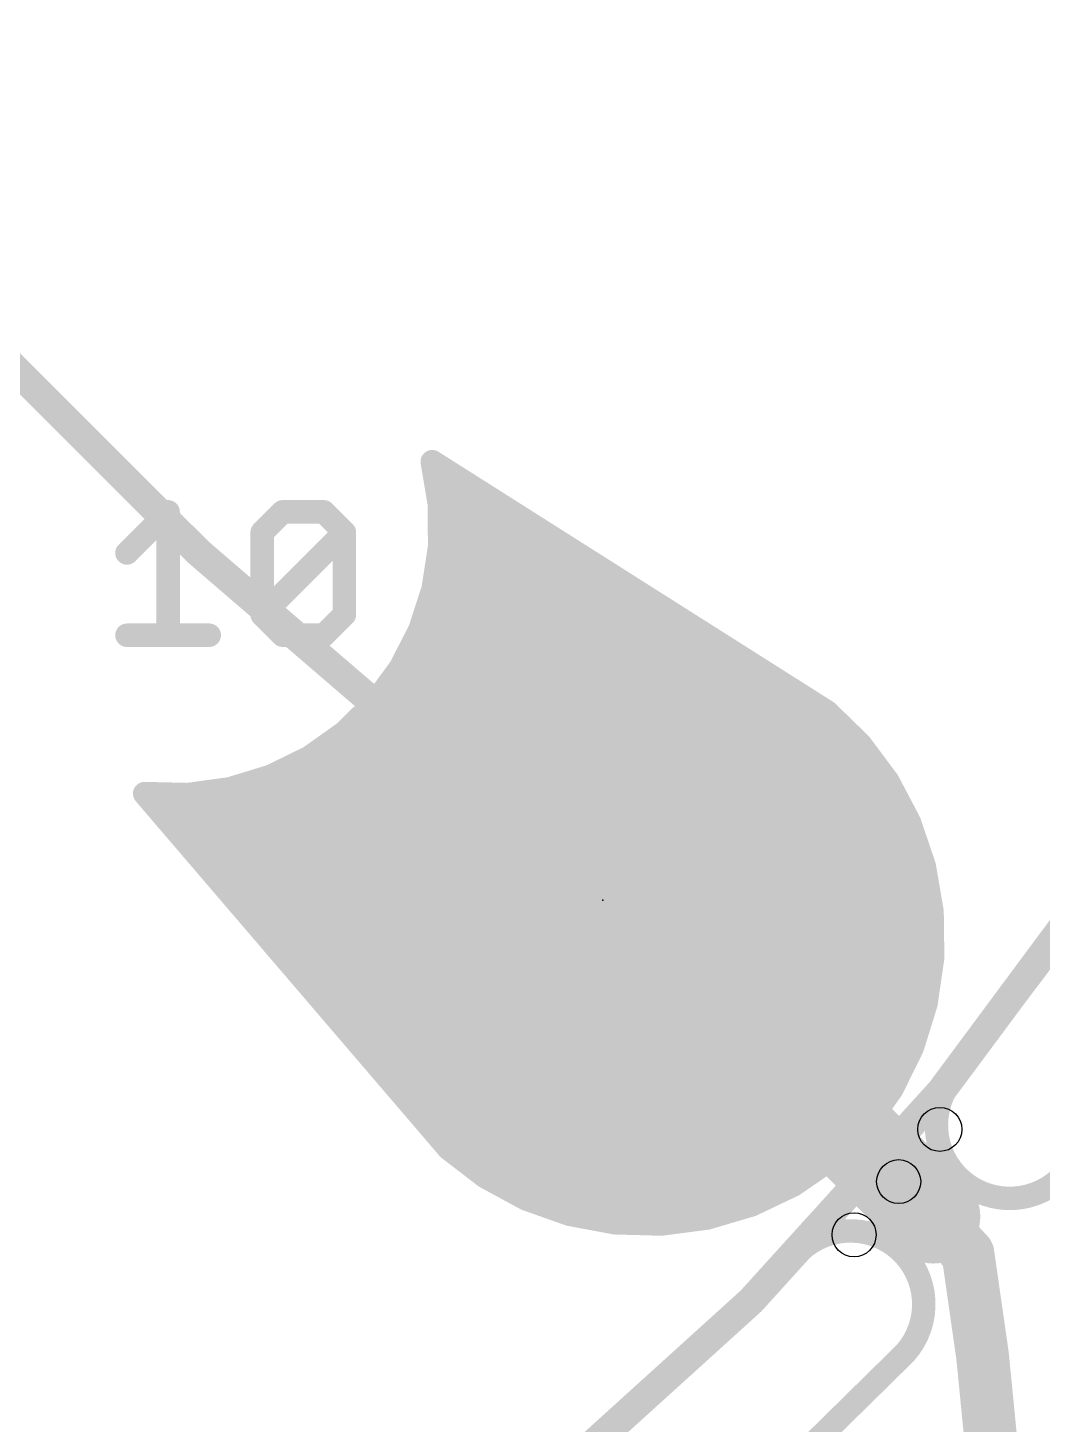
# Model space of a CAD drawing. Extents: x 0 to 107, y -24 to 80.
# Drawn here: x 41.9 to 50.68, y 35.86 to 47.95 of the extents above; entities that cross this region are included whole.
import ezdxf

# ---------------------------------------------------------------- set-up
doc = ezdxf.new("R2010")
doc.units = 0
for name, color, linetype in [('1', 12, 'CONTINUOUS'), ('16', 132, 'CONTINUOUS'), ('17', 110, 'CONTINUOUS'), ('20', 53, 'CONTINUOUS'), ('21', 53, 'CONTINUOUS'), ('23', 53, 'CONTINUOUS')]:
    doc.layers.add(name, color=color, linetype=linetype)

# ---------------------------------------------------------------- blocks, each defined once
blk = doc.blocks.new('ROUNDP')
at = {"const_width": 0.5}
blk.add_lwpolyline([(0, -0.25, 1), (0, 0.25, 1), (0, -0.25)], format="xyb", dxfattribs=at)

msp = doc.modelspace()

# ---------------------------------------------------------------- linework, layer by layer
at = {"layer": '1'}
for points, const_width in [([(43.3801, 43.4101), (35.6801, 51.1101)], 0.254), ([(45.4029, 44.1933), (45.4645, 43.8276)], 0.2032), ([(48.8192, 42.0278), (45.4029, 44.1933)], 0.2032), ([(45.4196, 44.0944), (45.5589, 44.0944)], 0.2032), ([(45.4538, 43.8912), (45.8795, 43.8912)], 0.2032), ([(45.4645, 43.8276), (45.467, 43.4569)], 0.2032), ([(45.4654, 43.688), (46.2001, 43.688)], 0.2032), ([(46.8573, 40.4197), (43.3801, 43.4101)], 0.254), ([(45.467, 43.4569), (45.4103, 43.0904)], 0.2032), ([(45.4668, 43.4848), (46.5207, 43.4848)], 0.2032), ([(45.4399, 43.2816), (46.8412, 43.2816)], 0.2032), ([(45.4103, 43.0904), (45.296, 42.7377)], 0.2032), ([(45.4064, 43.0784), (47.1618, 43.0784)], 0.2032), ([(45.3405, 42.8752), (47.4824, 42.8752)], 0.2032), ([(45.296, 42.7377), (45.1268, 42.4077)], 0.2032), ([(45.2623, 42.672), (47.8029, 42.672)], 0.2032), ([(45.1581, 42.4688), (48.1235, 42.4688)], 0.2032), ([(45.1268, 42.4077), (44.9072, 42.109)], 0.2032), ([(45.0224, 42.2656), (48.4441, 42.2656)], 0.2032), ([(44.9072, 42.109), (44.6428, 41.849)], 0.2032), ([(44.8599, 42.0624), (48.7647, 42.0624)], 0.2032), ([(49.1057, 41.7484), (48.8192, 42.0278)], 0.2032), ([(44.6428, 41.849), (44.3404, 41.6345)], 0.2032), ([(44.6532, 41.8592), (48.9921, 41.8592)], 0.2032), ([(49.345, 41.4276), (49.1057, 41.7484)], 0.2032), ([(44.3404, 41.6345), (44.0076, 41.471)], 0.2032), ([(44.3706, 41.656), (49.1746, 41.656)], 0.2032), ([(44.0076, 41.471), (43.653, 41.3627)], 0.2032), ([(43.653, 41.3627), (43.2856, 41.3123)], 0.2032), ([(43.9479, 41.4528), (49.3262, 41.4528)], 0.2032), ([(49.5312, 41.0734), (49.345, 41.4276)], 0.2032), ([(43.2856, 41.3123), (42.9149, 41.321)], 0.2032), ([(42.9149, 41.321), (45.5455, 38.2486)], 0.2032), ([(42.9761, 41.2496), (49.4385, 41.2496)], 0.2032), ([(43.1501, 41.0464), (49.5403, 41.0464)], 0.2032), ([(49.6596, 40.6943), (49.5312, 41.0734)], 0.2032), ([(43.324, 40.8432), (49.6092, 40.8432)], 0.2032), ([(43.498, 40.64), (49.6689, 40.64)], 0.2032), ([(49.7272, 40.2999), (49.6596, 40.6943)], 0.2032), ([(49.1058, 38.293), (46.8573, 40.4197)], 0.4572), ([(43.672, 40.4368), (49.7037, 40.4368)], 0.2032), ([(49.7323, 39.8997), (49.7272, 40.2999)], 0.2032), ([(43.846, 40.2336), (49.7281, 40.2336)], 0.2032), ([(44.0199, 40.0304), (49.7306, 40.0304)], 0.2032), ([(49.6747, 39.5036), (49.7323, 39.8997)], 0.2032), ([(44.1939, 39.8272), (49.7217, 39.8272)], 0.2032), ([(44.3679, 39.624), (49.6922, 39.624)], 0.2032), ([(44.5419, 39.4208), (49.6489, 39.4208)], 0.2032), ([(49.5558, 39.1215), (49.6747, 39.5036)], 0.2032), ([(44.7158, 39.2176), (49.5857, 39.2176)], 0.2032), ([(49.3787, 38.7626), (49.5558, 39.1215)], 0.2032), ([(44.8898, 39.0144), (49.503, 39.0144)], 0.2032), ([(45.0638, 38.8112), (49.4027, 38.8112)], 0.2032), ([(49.1476, 38.4359), (49.3787, 38.7626)], 0.2032), ([(45.2378, 38.608), (49.2693, 38.608)], 0.2032), ([(49.7383, 37.6606), (49.1058, 38.293)], 0.8128), ([(45.4117, 38.4048), (49.1148, 38.4048)], 0.2032), ([(48.8571, 38.1605), (49.1476, 38.4359)], 0.2032), ([(45.5455, 38.2486), (45.8629, 38.0048)], 0.2032), ([(45.6067, 38.2016), (48.9005, 38.2016)], 0.2032), ([(48.5272, 37.934), (48.8571, 38.1605)], 0.2032), ([(45.8629, 38.0048), (46.2146, 37.8137)], 0.2032), ([(45.8747, 37.9984), (48.621, 37.9984)], 0.2032), ([(48.1659, 37.7618), (48.5272, 37.934)], 0.2032), ([(46.2146, 37.8137), (46.5918, 37.68)], 0.2032), ([(46.2668, 37.7952), (48.2359, 37.7952)], 0.2032), ([(47.7821, 37.6483), (48.1659, 37.7618)], 0.2032), ([(50.038, 37.338), (49.7383, 37.6606)], 0.4572), ([(46.5918, 37.68), (46.9852, 37.6069)], 0.2032), ([(46.9852, 37.6069), (47.3853, 37.5963)], 0.2032), ([(47.3853, 37.5963), (47.7821, 37.6483)], 0.2032), ([(50.165, 36.449), (50.038, 37.338)], 0.4572)]:
    msp.add_lwpolyline(points, dxfattribs=dict(at, const_width=const_width))
for points, const_width in [([(45.453, 44.2017, 1), (45.3528, 44.1849)], 0.1016), ([(45.4301, 44.2362, 1), (45.3757, 44.1504)], 0.1016), ([(45.4196, 44.1452, 1), (45.4196, 44.0436)], 0.1016), ([(45.5589, 44.0436, 1), (45.5589, 44.1452)], 0.1016), ([(45.4538, 43.942, 1), (45.4538, 43.8404)], 0.1016), ([(45.8795, 43.8404, 1), (45.8795, 43.942)], 0.1016), ([(45.5153, 43.828, 1), (45.4137, 43.8273)], 0.1016), ([(45.4144, 43.8192, 1), (45.5146, 43.8361)], 0.1016), ([(45.4654, 43.7388, 1), (45.4654, 43.6372)], 0.1016), ([(46.2001, 43.6372, 1), (46.2001, 43.7388)], 0.1016), ([(43.4215, 43.4582, 1), (43.3387, 43.362)], 0.127), ([(43.3352, 43.3652, 1), (43.425, 43.455)], 0.127), ([(45.4668, 43.5356, 1), (45.4668, 43.434)], 0.1016), ([(45.4162, 43.4565, 1), (45.5178, 43.4572)], 0.1016), ([(45.5172, 43.4491, 1), (45.4168, 43.4646)], 0.1016), ([(46.5207, 43.434, 1), (46.5207, 43.5356)], 0.1016), ([(45.4399, 43.3324, 1), (45.4399, 43.2308)], 0.1016), ([(46.8412, 43.2308, 1), (46.8412, 43.3324)], 0.1016), ([(45.4064, 43.1292, 1), (45.4064, 43.0276)], 0.1016), ([(45.3601, 43.0982, 1), (45.4605, 43.0827)], 0.1016), ([(45.4586, 43.0748, 1), (45.362, 43.1061)], 0.1016), ([(47.1618, 43.0276, 1), (47.1618, 43.1292)], 0.1016), ([(45.3405, 42.926, 1), (45.3405, 42.8244)], 0.1016), ([(47.4824, 42.8244, 1), (47.4824, 42.926)], 0.1016), ([(45.2623, 42.7228, 1), (45.2623, 42.6212)], 0.1016), ([(45.2476, 42.7534, 1), (45.3443, 42.722)], 0.1016), ([(45.3412, 42.7145, 1), (45.2507, 42.7609)], 0.1016), ([(47.8029, 42.6212, 1), (47.8029, 42.7228)], 0.1016), ([(45.1581, 42.5196, 1), (45.1581, 42.418)], 0.1016), ([(48.1235, 42.418, 1), (48.1235, 42.5196)], 0.1016), ([(45.0816, 42.4309, 1), (45.172, 42.3846)], 0.1016), ([(45.1677, 42.3777, 1), (45.0859, 42.4378)], 0.1016), ([(45.0224, 42.3164, 1), (45.0224, 42.2148)], 0.1016), ([(48.4441, 42.2148, 1), (48.4441, 42.3164)], 0.1016), ([(44.8663, 42.139, 1), (44.9482, 42.0789)], 0.1016), ([(44.9428, 42.0727, 1), (44.8716, 42.1452)], 0.1016), ([(44.8599, 42.1132, 1), (44.8599, 42.0116)], 0.1016), ([(48.7647, 42.0116, 1), (48.7647, 42.1132)], 0.1016), ([(48.8547, 42.0642, 1), (48.7837, 41.9915)], 0.1016), ([(48.792, 41.9849, 1), (48.8464, 42.0707)], 0.1016), ([(44.6072, 41.8852, 1), (44.6784, 41.8128)], 0.1016), ([(44.6532, 41.91, 1), (44.6532, 41.8084)], 0.1016), ([(44.6722, 41.8076, 1), (44.6134, 41.8905)], 0.1016), ([(48.9921, 41.8084, 1), (48.9921, 41.91)], 0.1016), ([(49.1464, 41.7788, 1), (49.065, 41.718)], 0.1016), ([(49.0702, 41.712, 1), (49.1412, 41.7848)], 0.1016), ([(44.311, 41.676, 1), (44.3697, 41.5931)], 0.1016), ([(44.3628, 41.5889, 1), (44.318, 41.6801)], 0.1016), ([(44.3706, 41.7068, 1), (44.3706, 41.6052)], 0.1016), ([(49.1746, 41.6052, 1), (49.1746, 41.7068)], 0.1016), ([(43.9852, 41.5166, 1), (44.03, 41.4254)], 0.1016), ([(44.0224, 41.4225, 1), (43.9927, 41.5196)], 0.1016), ([(43.6381, 41.4113, 1), (43.6678, 41.3141)], 0.1016), ([(43.6599, 41.3124, 1), (43.646, 41.413)], 0.1016), ([(43.9479, 41.5036, 1), (43.9479, 41.402)], 0.1016), ([(49.39, 41.4513, 1), (49.3, 41.404)], 0.1016), ([(49.3043, 41.3973, 1), (49.3857, 41.458)], 0.1016), ([(49.3262, 41.402, 1), (49.3262, 41.5036)], 0.1016), ([(42.9535, 41.3541, 1), (42.8763, 41.288)], 0.1016), ([(42.9161, 41.3718, 1), (42.9137, 41.2703)], 0.1016), ([(42.9761, 41.3004, 1), (42.9761, 41.1988)], 0.1016), ([(43.2787, 41.3626, 1), (43.2925, 41.2619)], 0.1016), ([(43.2844, 41.2615, 1), (43.2868, 41.363)], 0.1016), ([(49.4385, 41.1988, 1), (49.4385, 41.3004)], 0.1016), ([(43.1501, 41.0972, 1), (43.1501, 40.9956)], 0.1016), ([(49.5793, 41.0897, 1), (49.4831, 41.057)], 0.1016), ([(49.4862, 41.0497, 1), (49.5761, 41.097)], 0.1016), ([(49.5403, 40.9956, 1), (49.5403, 41.0972)], 0.1016), ([(43.324, 40.894, 1), (43.324, 40.7924)], 0.1016), ([(49.6092, 40.7924, 1), (49.6092, 40.894)], 0.1016), ([(43.498, 40.6908, 1), (43.498, 40.5892)], 0.1016), ([(49.7097, 40.7029, 1), (49.6096, 40.6857)], 0.1016), ([(49.6115, 40.678, 1), (49.7077, 40.7106)], 0.1016), ([(49.6689, 40.5892, 1), (49.6689, 40.6908)], 0.1016), ([(46.9359, 40.5028, 1), (46.7788, 40.3367)], 0.2286), ([(43.672, 40.4876, 1), (43.672, 40.386)], 0.1016), ([(46.8159, 40.3716, 1), (46.8987, 40.4679)], 0.127), ([(49.7037, 40.386, 1), (49.7037, 40.4876)], 0.1016), ([(49.778, 40.3005, 1), (49.6764, 40.2992)], 0.1016), ([(49.6771, 40.2913, 1), (49.7773, 40.3084)], 0.1016), ([(43.846, 40.2844, 1), (43.846, 40.1828)], 0.1016), ([(49.7281, 40.1828, 1), (49.7281, 40.2844)], 0.1016), ([(44.0199, 40.0812, 1), (44.0199, 39.9796)], 0.1016), ([(49.7306, 39.9796, 1), (49.7306, 40.0812)], 0.1016), ([(49.7825, 39.8924, 1), (49.682, 39.907)], 0.1016), ([(44.1939, 39.878, 1), (44.1939, 39.7764)], 0.1016), ([(49.6815, 39.899, 1), (49.7831, 39.9003)], 0.1016), ([(49.7217, 39.7764, 1), (49.7217, 39.878)], 0.1016), ([(44.3679, 39.6748, 1), (44.3679, 39.5732)], 0.1016), ([(49.6922, 39.5732, 1), (49.6922, 39.6748)], 0.1016), ([(44.5419, 39.4716, 1), (44.5419, 39.37)], 0.1016), ([(49.6244, 39.5109, 1), (49.7249, 39.4963)], 0.1016), ([(49.7232, 39.4885, 1), (49.6262, 39.5187)], 0.1016), ([(49.6489, 39.37, 1), (49.6489, 39.4716)], 0.1016), ([(44.7158, 39.2684, 1), (44.7158, 39.1668)], 0.1016), ([(49.5857, 39.1668, 1), (49.5857, 39.2684)], 0.1016), ([(49.5073, 39.1366, 1), (49.6043, 39.1064)], 0.1016), ([(49.6014, 39.099, 1), (49.5103, 39.144)], 0.1016), ([(44.8898, 39.0652, 1), (44.8898, 38.9636)], 0.1016), ([(49.503, 38.9636, 1), (49.503, 39.0652)], 0.1016), ([(45.0638, 38.862, 1), (45.0638, 38.7604)], 0.1016), ([(49.4027, 38.7604, 1), (49.4027, 38.862)], 0.1016), ([(49.3331, 38.7851, 1), (49.4242, 38.7401)], 0.1016), ([(49.4201, 38.7333, 1), (49.3372, 38.7919)], 0.1016), ([(45.2378, 38.6588, 1), (45.2378, 38.5572)], 0.1016), ([(49.2495, 38.4367, 1), (48.9621, 38.1493)], 0.4064), ([(49.2693, 38.5572, 1), (49.2693, 38.6588)], 0.1016), ([(45.4117, 38.4556, 1), (45.4117, 38.354)], 0.1016), ([(49.0273, 38.21, 1), (49.1843, 38.376)], 0.2286), ([(49.1061, 38.4652, 1), (49.189, 38.4065)], 0.1016), ([(49.1825, 38.399, 1), (49.1126, 38.4727)], 0.1016), ([(49.1148, 38.354, 1), (49.1148, 38.4556)], 0.1016), ([(45.5764, 38.2889, 1), (45.5145, 38.2083)], 0.1016), ([(45.5069, 38.2155, 1), (45.5841, 38.2816)], 0.1016), ([(45.6067, 38.2524, 1), (45.6067, 38.1508)], 0.1016), ([(48.9005, 38.1508, 1), (48.9005, 38.2524)], 0.1016), ([(48.8222, 38.1974, 1), (48.8921, 38.1236)], 0.1016), ([(48.8859, 38.1186, 1), (48.8284, 38.2024)], 0.1016), ([(45.8872, 38.0495, 1), (45.8387, 37.9602)], 0.1016), ([(45.8747, 38.0492, 1), (45.8747, 37.9476)], 0.1016), ([(45.832, 37.9645, 1), (45.8938, 38.0451)], 0.1016), ([(48.621, 37.9476, 1), (48.621, 38.0492)], 0.1016), ([(48.4985, 37.9758, 1), (48.556, 37.8921)], 0.1016), ([(48.5491, 37.8881, 1), (48.5054, 37.9798)], 0.1016), ([(49.5946, 37.5169, 1), (49.882, 37.8043)], 0.4064), ([(46.2315, 37.8616, 1), (46.1976, 37.7658)], 0.1016), ([(46.1903, 37.7691, 1), (46.2388, 37.8584)], 0.1016), ([(46.2668, 37.846, 1), (46.2668, 37.7444)], 0.1016), ([(48.1441, 37.8077, 1), (48.1878, 37.716)], 0.1016), ([(48.1803, 37.7131, 1), (48.1515, 37.8105)], 0.1016), ([(48.2359, 37.7444, 1), (48.2359, 37.846)], 0.1016), ([(49.822, 37.7384, 1), (49.6546, 37.5828)], 0.2286), ([(46.601, 37.7299, 1), (46.5825, 37.63)], 0.1016), ([(46.5748, 37.6321, 1), (46.6087, 37.7279)], 0.1016), ([(46.9866, 37.6577, 1), (46.9839, 37.5561)], 0.1016), ([(46.976, 37.5569, 1), (46.9945, 37.6568)], 0.1016), ([(47.384, 37.5455, 1), (47.3867, 37.647)], 0.1016), ([(47.7677, 37.697, 1), (47.7965, 37.5996)], 0.1016), ([(47.7887, 37.598, 1), (47.7755, 37.6987)], 0.1016), ([(47.3787, 37.6466, 1), (47.3919, 37.5459)], 0.1016), ([(50.1512, 37.3542, 1), (49.9248, 37.3218)], 0.2286), ([(49.9543, 37.2602, 1), (50.1217, 37.4158)], 0.2286), ([(45.72, 19.304, 0.2004), (50.165, 36.449)], 0.4572), ([(50.2782, 36.4652, 1), (50.0518, 36.4328)], 0.2286), ([(50.0518, 36.4328, 1), (50.2782, 36.4652)], 0.2286)]:
    msp.add_lwpolyline(points, format="xyb", dxfattribs=dict(at, const_width=const_width))
at = {"layer": '16'}
for points, const_width in [([(30.5054, 29.6165, 0.4142), (55.4737, 54.5848)], 0.254), ([(45.453, 44.2017, 1), (45.3528, 44.1849)], 0.1016), ([(45.4301, 44.2362, 1), (45.3757, 44.1504)], 0.1016), ([(45.4196, 44.1452, 1), (45.4196, 44.0436)], 0.1016), ([(45.5589, 44.0436, 1), (45.5589, 44.1452)], 0.1016), ([(45.4538, 43.942, 1), (45.4538, 43.8404)], 0.1016), ([(45.8795, 43.8404, 1), (45.8795, 43.942)], 0.1016), ([(45.5153, 43.828, 1), (45.4137, 43.8273)], 0.1016), ([(45.4144, 43.8192, 1), (45.5146, 43.8361)], 0.1016), ([(45.4654, 43.7388, 1), (45.4654, 43.6372)], 0.1016), ([(46.2001, 43.6372, 1), (46.2001, 43.7388)], 0.1016), ([(45.4668, 43.5356, 1), (45.4668, 43.434)], 0.1016), ([(45.4162, 43.4565, 1), (45.5178, 43.4572)], 0.1016), ([(45.5172, 43.4491, 1), (45.4168, 43.4646)], 0.1016), ([(46.5207, 43.434, 1), (46.5207, 43.5356)], 0.1016), ([(45.4399, 43.3324, 1), (45.4399, 43.2308)], 0.1016), ([(46.8412, 43.2308, 1), (46.8412, 43.3324)], 0.1016), ([(45.4064, 43.1292, 1), (45.4064, 43.0276)], 0.1016), ([(45.3601, 43.0982, 1), (45.4605, 43.0827)], 0.1016), ([(45.4586, 43.0748, 1), (45.362, 43.1061)], 0.1016), ([(47.1618, 43.0276, 1), (47.1618, 43.1292)], 0.1016), ([(45.3405, 42.926, 1), (45.3405, 42.8244)], 0.1016), ([(47.4824, 42.8244, 1), (47.4824, 42.926)], 0.1016), ([(45.2623, 42.7228, 1), (45.2623, 42.6212)], 0.1016), ([(45.2476, 42.7534, 1), (45.3443, 42.722)], 0.1016), ([(45.3412, 42.7145, 1), (45.2507, 42.7609)], 0.1016), ([(47.8029, 42.6212, 1), (47.8029, 42.7228)], 0.1016), ([(45.1581, 42.5196, 1), (45.1581, 42.418)], 0.1016), ([(48.1235, 42.418, 1), (48.1235, 42.5196)], 0.1016), ([(45.0816, 42.4309, 1), (45.172, 42.3846)], 0.1016), ([(45.1677, 42.3777, 1), (45.0859, 42.4378)], 0.1016), ([(45.0223, 42.3164, 1), (45.0223, 42.2148)], 0.1016), ([(48.4441, 42.2148, 1), (48.4441, 42.3164)], 0.1016), ([(44.8663, 42.139, 1), (44.9482, 42.0789)], 0.1016), ([(44.9428, 42.0727, 1), (44.8716, 42.1452)], 0.1016), ([(44.8599, 42.1132, 1), (44.8599, 42.0116)], 0.1016), ([(48.7647, 42.0116, 1), (48.7647, 42.1132)], 0.1016), ([(48.8547, 42.0642, 1), (48.7837, 41.9915)], 0.1016), ([(48.792, 41.9849, 1), (48.8464, 42.0707)], 0.1016), ([(44.6072, 41.8852, 1), (44.6784, 41.8128)], 0.1016), ([(44.6532, 41.91, 1), (44.6532, 41.8084)], 0.1016), ([(44.6722, 41.8076, 1), (44.6134, 41.8905)], 0.1016), ([(48.9921, 41.8084, 1), (48.9921, 41.91)], 0.1016), ([(49.1464, 41.7788, 1), (49.065, 41.7181)], 0.1016), ([(49.0703, 41.7121, 1), (49.1412, 41.7848)], 0.1016), ([(44.311, 41.676, 1), (44.3697, 41.5931)], 0.1016), ([(44.3628, 41.5889, 1), (44.318, 41.6801)], 0.1016), ([(44.3706, 41.7068, 1), (44.3706, 41.6052)], 0.1016), ([(49.1747, 41.6052, 1), (49.1747, 41.7068)], 0.1016), ([(43.9852, 41.5166, 1), (44.03, 41.4254)], 0.1016), ([(44.0224, 41.4225, 1), (43.9927, 41.5196)], 0.1016), ([(43.6381, 41.4113, 1), (43.6678, 41.3141)], 0.1016), ([(43.6599, 41.3124, 1), (43.646, 41.413)], 0.1016), ([(43.9479, 41.5036, 1), (43.9479, 41.402)], 0.1016), ([(49.39, 41.4513, 1), (49.3001, 41.404)], 0.1016), ([(49.3043, 41.3973, 1), (49.3857, 41.458)], 0.1016), ([(49.3263, 41.402, 1), (49.3263, 41.5036)], 0.1016), ([(42.9535, 41.3541, 1), (42.8763, 41.288)], 0.1016), ([(42.9161, 41.3718, 1), (42.9137, 41.2703)], 0.1016), ([(42.9761, 41.3004, 1), (42.9761, 41.1988)], 0.1016), ([(43.2787, 41.3626, 1), (43.2925, 41.2619)], 0.1016), ([(43.2844, 41.2615, 1), (43.2868, 41.363)], 0.1016), ([(49.4386, 41.1988, 1), (49.4386, 41.3004)], 0.1016), ([(43.1501, 41.0972, 1), (43.1501, 40.9956)], 0.1016), ([(49.5793, 41.0897, 1), (49.4831, 41.0571)], 0.1016), ([(49.4862, 41.0497, 1), (49.5762, 41.097)], 0.1016), ([(49.5403, 40.9956, 1), (49.5403, 41.0972)], 0.1016), ([(43.324, 40.894, 1), (43.324, 40.7924)], 0.1016), ([(49.6092, 40.7924, 1), (49.6092, 40.894)], 0.1016), ([(43.498, 40.6908, 1), (43.498, 40.5892)], 0.1016), ([(49.7097, 40.7029, 1), (49.6096, 40.6857)], 0.1016), ([(49.6116, 40.678, 1), (49.7078, 40.7106)], 0.1016), ([(49.669, 40.5892, 1), (49.669, 40.6908)], 0.1016), ([(43.672, 40.4876, 1), (43.672, 40.386)], 0.1016), ([(49.7038, 40.386, 1), (49.7038, 40.4876)], 0.1016), ([(49.778, 40.3005, 1), (49.6765, 40.2992)], 0.1016), ([(49.6772, 40.2913, 1), (49.7773, 40.3084)], 0.1016), ([(43.846, 40.2844, 1), (43.846, 40.1828)], 0.1016), ([(49.7281, 40.1828, 1), (49.7281, 40.2844)], 0.1016), ([(44.0199, 40.0812, 1), (44.0199, 39.9796)], 0.1016), ([(49.7307, 39.9796, 1), (49.7307, 40.0812)], 0.1016), ([(49.7826, 39.8924, 1), (49.682, 39.907)], 0.1016), ([(44.1939, 39.878, 1), (44.1939, 39.7764)], 0.1016), ([(49.6815, 39.899, 1), (49.7831, 39.9003)], 0.1016), ([(49.7218, 39.7764, 1), (49.7218, 39.878)], 0.1016), ([(44.3679, 39.6748, 1), (44.3679, 39.5732)], 0.1016), ([(49.6922, 39.5732, 1), (49.6922, 39.6748)], 0.1016), ([(44.5419, 39.4716, 1), (44.5419, 39.37)], 0.1016), ([(49.6244, 39.5109, 1), (49.725, 39.4963)], 0.1016), ([(49.7232, 39.4885, 1), (49.6262, 39.5187)], 0.1016), ([(49.6489, 39.37, 1), (49.6489, 39.4716)], 0.1016), ([(44.7158, 39.2684, 1), (44.7158, 39.1668)], 0.1016), ([(49.5857, 39.1668, 1), (49.5857, 39.2684)], 0.1016), ([(49.5073, 39.1366, 1), (49.6044, 39.1064)], 0.1016), ([(49.6014, 39.099, 1), (49.5103, 39.144)], 0.1016), ([(44.8898, 39.0652, 1), (44.8898, 38.9636)], 0.1016), ([(49.503, 38.9636, 1), (49.503, 39.0652)], 0.1016), ([(45.0638, 38.862, 1), (45.0638, 38.7604)], 0.1016), ([(49.4027, 38.7604, 1), (49.4027, 38.862)], 0.1016), ([(49.3331, 38.7851, 1), (49.4242, 38.7401)], 0.1016), ([(49.4202, 38.7333, 1), (49.3372, 38.7919)], 0.1016), ([(45.2378, 38.6588, 1), (45.2378, 38.5572)], 0.1016), ([(49.2693, 38.5572, 1), (49.2693, 38.6588)], 0.1016), ([(45.4117, 38.4556, 1), (45.4117, 38.354)], 0.1016), ([(49.1061, 38.4652, 1), (49.189, 38.4065)], 0.1016), ([(49.1825, 38.399, 1), (49.1126, 38.4727)], 0.1016), ([(49.1148, 38.354, 1), (49.1148, 38.4556)], 0.1016), ([(45.5764, 38.2889, 1), (45.5145, 38.2083)], 0.1016), ([(45.5069, 38.2155, 1), (45.5841, 38.2816)], 0.1016), ([(45.6067, 38.2524, 1), (45.6067, 38.1508)], 0.1016), ([(48.9004, 38.1508, 1), (48.9004, 38.2524)], 0.1016), ([(48.8222, 38.1974, 1), (48.8921, 38.1237)], 0.1016), ([(48.8859, 38.1186, 1), (48.8284, 38.2024)], 0.1016), ([(45.8872, 38.0495, 1), (45.8387, 37.9602)], 0.1016), ([(45.8747, 38.0492, 1), (45.8747, 37.9476)], 0.1016), ([(45.832, 37.9645, 1), (45.8939, 38.0451)], 0.1016), ([(48.621, 37.9476, 1), (48.621, 38.0492)], 0.1016), ([(48.4984, 37.9759, 1), (48.556, 37.8921)], 0.1016), ([(48.549, 37.8881, 1), (48.5053, 37.9799)], 0.1016), ([(46.2315, 37.8616, 1), (46.1976, 37.7659)], 0.1016), ([(46.1903, 37.7691, 1), (46.2388, 37.8584)], 0.1016), ([(46.2669, 37.846, 1), (46.2669, 37.7444)], 0.1016), ([(48.144, 37.8077, 1), (48.1877, 37.716)], 0.1016), ([(48.1803, 37.7131, 1), (48.1515, 37.8106)], 0.1016), ([(48.2359, 37.7444, 1), (48.2359, 37.846)], 0.1016), ([(46.601, 37.73, 1), (46.5825, 37.6301)], 0.1016), ([(46.5748, 37.6321, 1), (46.6087, 37.7279)], 0.1016), ([(46.9866, 37.6577, 1), (46.9839, 37.5561)], 0.1016), ([(46.976, 37.557, 1), (46.9945, 37.6569)], 0.1016), ([(47.384, 37.5455, 1), (47.3867, 37.6471)], 0.1016), ([(47.7677, 37.6971, 1), (47.7965, 37.5996)], 0.1016), ([(47.7887, 37.598, 1), (47.7755, 37.6987)], 0.1016), ([(47.3787, 37.6467, 1), (47.3919, 37.5459)], 0.1016)]:
    msp.add_lwpolyline(points, format="xyb", dxfattribs=dict(at, const_width=const_width))
at = {"layer": '16', "const_width": 0.2032}
for points in [[(45.4645, 43.8276), (45.4029, 44.1933)], [(45.4029, 44.1933), (48.8192, 42.0278)], [(45.4196, 44.0944), (45.5589, 44.0944)], [(45.4538, 43.8912), (45.8795, 43.8912)], [(45.467, 43.4569), (45.4645, 43.8276)], [(45.4654, 43.688), (46.2001, 43.688)], [(45.4103, 43.0904), (45.467, 43.4569)], [(45.4668, 43.4848), (46.5207, 43.4848)], [(45.4399, 43.2816), (46.8412, 43.2816)], [(45.296, 42.7377), (45.4103, 43.0904)], [(45.4064, 43.0784), (47.1618, 43.0784)], [(45.3405, 42.8752), (47.4824, 42.8752)], [(45.1268, 42.4077), (45.296, 42.7377)], [(45.2623, 42.672), (47.8029, 42.672)], [(45.1581, 42.4688), (48.1235, 42.4688)], [(44.9072, 42.109), (45.1268, 42.4077)], [(45.0223, 42.2656), (48.4441, 42.2656)], [(44.6428, 41.849), (44.9072, 42.109)], [(44.8599, 42.0624), (48.7647, 42.0624)], [(48.8192, 42.0278), (49.1057, 41.7484)], [(44.3404, 41.6345), (44.6428, 41.849)], [(44.6532, 41.8592), (48.9921, 41.8592)], [(49.1057, 41.7484), (49.345, 41.4276)], [(44.0076, 41.471), (44.3404, 41.6345)], [(44.3706, 41.656), (49.1747, 41.656)], [(43.653, 41.3627), (44.0076, 41.471)], [(43.2856, 41.3123), (43.653, 41.3627)], [(43.9479, 41.4528), (49.3263, 41.4528)], [(49.345, 41.4276), (49.5312, 41.0734)], [(42.9149, 41.321), (43.2856, 41.3123)], [(45.5455, 38.2486), (42.9149, 41.321)], [(42.9761, 41.2496), (49.4386, 41.2496)], [(43.1501, 41.0464), (49.5403, 41.0464)], [(49.5312, 41.0734), (49.6597, 40.6943)], [(43.324, 40.8432), (49.6092, 40.8432)], [(43.498, 40.64), (49.669, 40.64)], [(49.6597, 40.6943), (49.7273, 40.2999)], [(43.672, 40.4368), (49.7038, 40.4368)], [(49.7273, 40.2999), (49.7323, 39.8997)], [(43.846, 40.2336), (49.7281, 40.2336)], [(44.0199, 40.0304), (49.7307, 40.0304)], [(49.7323, 39.8997), (49.6747, 39.5036)], [(44.1939, 39.8272), (49.7218, 39.8272)], [(44.3679, 39.624), (49.6922, 39.624)], [(44.5419, 39.4208), (49.6489, 39.4208)], [(49.6747, 39.5036), (49.5558, 39.1215)], [(44.7158, 39.2176), (49.5857, 39.2176)], [(49.5558, 39.1215), (49.3787, 38.7626)], [(44.8898, 39.0144), (49.503, 39.0144)], [(45.0638, 38.8112), (49.4027, 38.8112)], [(49.3787, 38.7626), (49.1476, 38.4359)], [(45.2378, 38.608), (49.2693, 38.608)], [(45.4117, 38.4048), (49.1148, 38.4048)], [(49.1476, 38.4359), (48.8571, 38.1605)], [(45.8629, 38.0048), (45.5455, 38.2486)], [(45.6067, 38.2016), (48.9004, 38.2016)], [(48.8571, 38.1605), (48.5272, 37.934)], [(46.2146, 37.8137), (45.8629, 38.0048)], [(45.8747, 37.9984), (48.621, 37.9984)], [(48.5272, 37.934), (48.1659, 37.7619)], [(46.5918, 37.68), (46.2146, 37.8137)], [(46.2669, 37.7952), (48.2359, 37.7952)], [(48.1659, 37.7619), (47.7821, 37.6484)], [(46.9852, 37.6069), (46.5918, 37.68)], [(47.3853, 37.5963), (46.9852, 37.6069)], [(47.7821, 37.6484), (47.3853, 37.5963)]]:
    msp.add_lwpolyline(points, dxfattribs=at)
at = {"layer": '20', "const_width": 0.2032}
for points in [[(50.8444, 40.0938), (49.9241, 38.8733)], [(47.4865, 36.3022), (48.5452, 37.3225)], [(49.4965, 36.4809), (48.4441, 35.4449)], [(47.5005, 36.3169), (47.2948, 36.1239)]]:
    msp.add_lwpolyline(points, dxfattribs=at)
at = {"layer": '20'}
for points, const_width in [([(49.9241, 38.8733, 0.9999), (50.8752, 38.0318)], 0.2032), ([(49.8835, 38.9039, 1), (49.9647, 38.8427)], 0.1016), ([(49.9621, 38.8396, 1), (49.8861, 38.907)], 0.1016), ([(49.4965, 36.4809, 1), (48.5452, 37.3225)], 0.2032), ([(48.5072, 37.3562, 1), (48.5832, 37.2888)], 0.1016), ([(48.5805, 37.2859, 1), (48.5099, 37.3591)], 0.1016), ([(49.4585, 36.5146, 1), (49.5345, 36.4472)], 0.1016), ([(49.5321, 36.4447, 1), (49.4609, 36.5171)], 0.1016), ([(47.4512, 36.3388, 1), (47.5218, 36.2656)], 0.1016), ([(47.5353, 36.2799, 1), (47.4657, 36.3539)], 0.1016), ([(39.9644, 31.4808, 0.0947), (47.2948, 36.1239)], 0.2032), ([(47.26, 36.1609, 1), (47.3296, 36.0869)], 0.1016), ([(47.3296, 36.0869, 1), (47.26, 36.1609)], 0.1016)]:
    msp.add_lwpolyline(points, format="xyb", dxfattribs=dict(at, const_width=const_width))
for centre in [(49.7942, 38.415), (49.4386, 37.9628), (49.0525, 37.5031)]:
    msp.add_circle(centre, 0.1905, dxfattribs=at)
at = {"layer": '21', "const_width": 0.2032}
for points in [[(42.7616, 43.4035), (43.1175, 43.7594)], [(43.1175, 43.7594), (43.1175, 42.6917)], [(43.931, 43.5815), (44.1089, 43.7594)], [(44.1089, 43.7594), (44.4649, 43.7594)], [(44.4649, 43.7594), (44.6428, 43.5815)], [(43.931, 42.8697), (43.931, 43.5815)], [(43.931, 42.8697), (44.6428, 43.5815)], [(44.6428, 43.5815), (44.6428, 42.8697)], [(44.1089, 42.6917), (43.931, 42.8697)], [(44.6428, 42.8697), (44.4649, 42.6917)], [(42.7616, 42.6917), (43.4734, 42.6917)], [(44.4649, 42.6917), (44.1089, 42.6917)]]:
    msp.add_lwpolyline(points, dxfattribs=at)
at = {"layer": '21', "const_width": 0.1016}
for points in [[(43.1683, 43.7594, 1), (43.0667, 43.7594)], [(43.1534, 43.7235, 1), (43.0816, 43.7953)], [(44.1089, 43.8102, 1), (44.1089, 43.7086)], [(44.1449, 43.7235, 1), (44.073, 43.7953)], [(44.5008, 43.7953, 1), (44.4289, 43.7235)], [(44.4649, 43.7086, 1), (44.4649, 43.8102)], [(43.9818, 43.5815, 1), (43.8802, 43.5815)], [(43.8951, 43.6174, 1), (43.9669, 43.5455)], [(44.6936, 43.5815, 1), (44.592, 43.5815)], [(44.6787, 43.5455, 1), (44.6069, 43.6174)], [(44.6069, 43.5455, 1), (44.6787, 43.6174)], [(42.7257, 43.4394, 1), (42.7975, 43.3676)], [(43.9669, 42.9056, 1), (43.8951, 42.8337)], [(43.8951, 42.9056, 1), (43.9669, 42.8337)], [(43.8802, 42.8697, 1), (43.9818, 42.8697)], [(44.592, 42.8697, 1), (44.6936, 42.8697)], [(44.6787, 42.8337, 1), (44.6069, 42.9056)], [(42.7616, 42.7425, 1), (42.7616, 42.6409)], [(43.4734, 42.6409, 1), (43.4734, 42.7425)], [(44.1089, 42.7425, 1), (44.1089, 42.6409)], [(44.073, 42.6558, 1), (44.1449, 42.7276)], [(44.4289, 42.7276, 1), (44.5008, 42.6558)], [(44.4649, 42.6409, 1), (44.4649, 42.7425)], [(43.0667, 42.6917, 1), (43.1683, 42.6917)]]:
    msp.add_lwpolyline(points, format="xyb", dxfattribs=at)
at = {"layer": '23'}
msp.add_point((46.88, 40.4001), dxfattribs=at)

# ---------------------------------------------------------------- block references
at = {"layer": '17', "xscale": 4.064, "yscale": 4.064, "rotation": 139.1}
msp.add_blockref('ROUNDP', (46.8573, 40.4197), dxfattribs=at)
msp.add_blockref('ROUNDP', (46.8573, 40.4197), dxfattribs=at)

doc.saveas('drawing.dxf')
